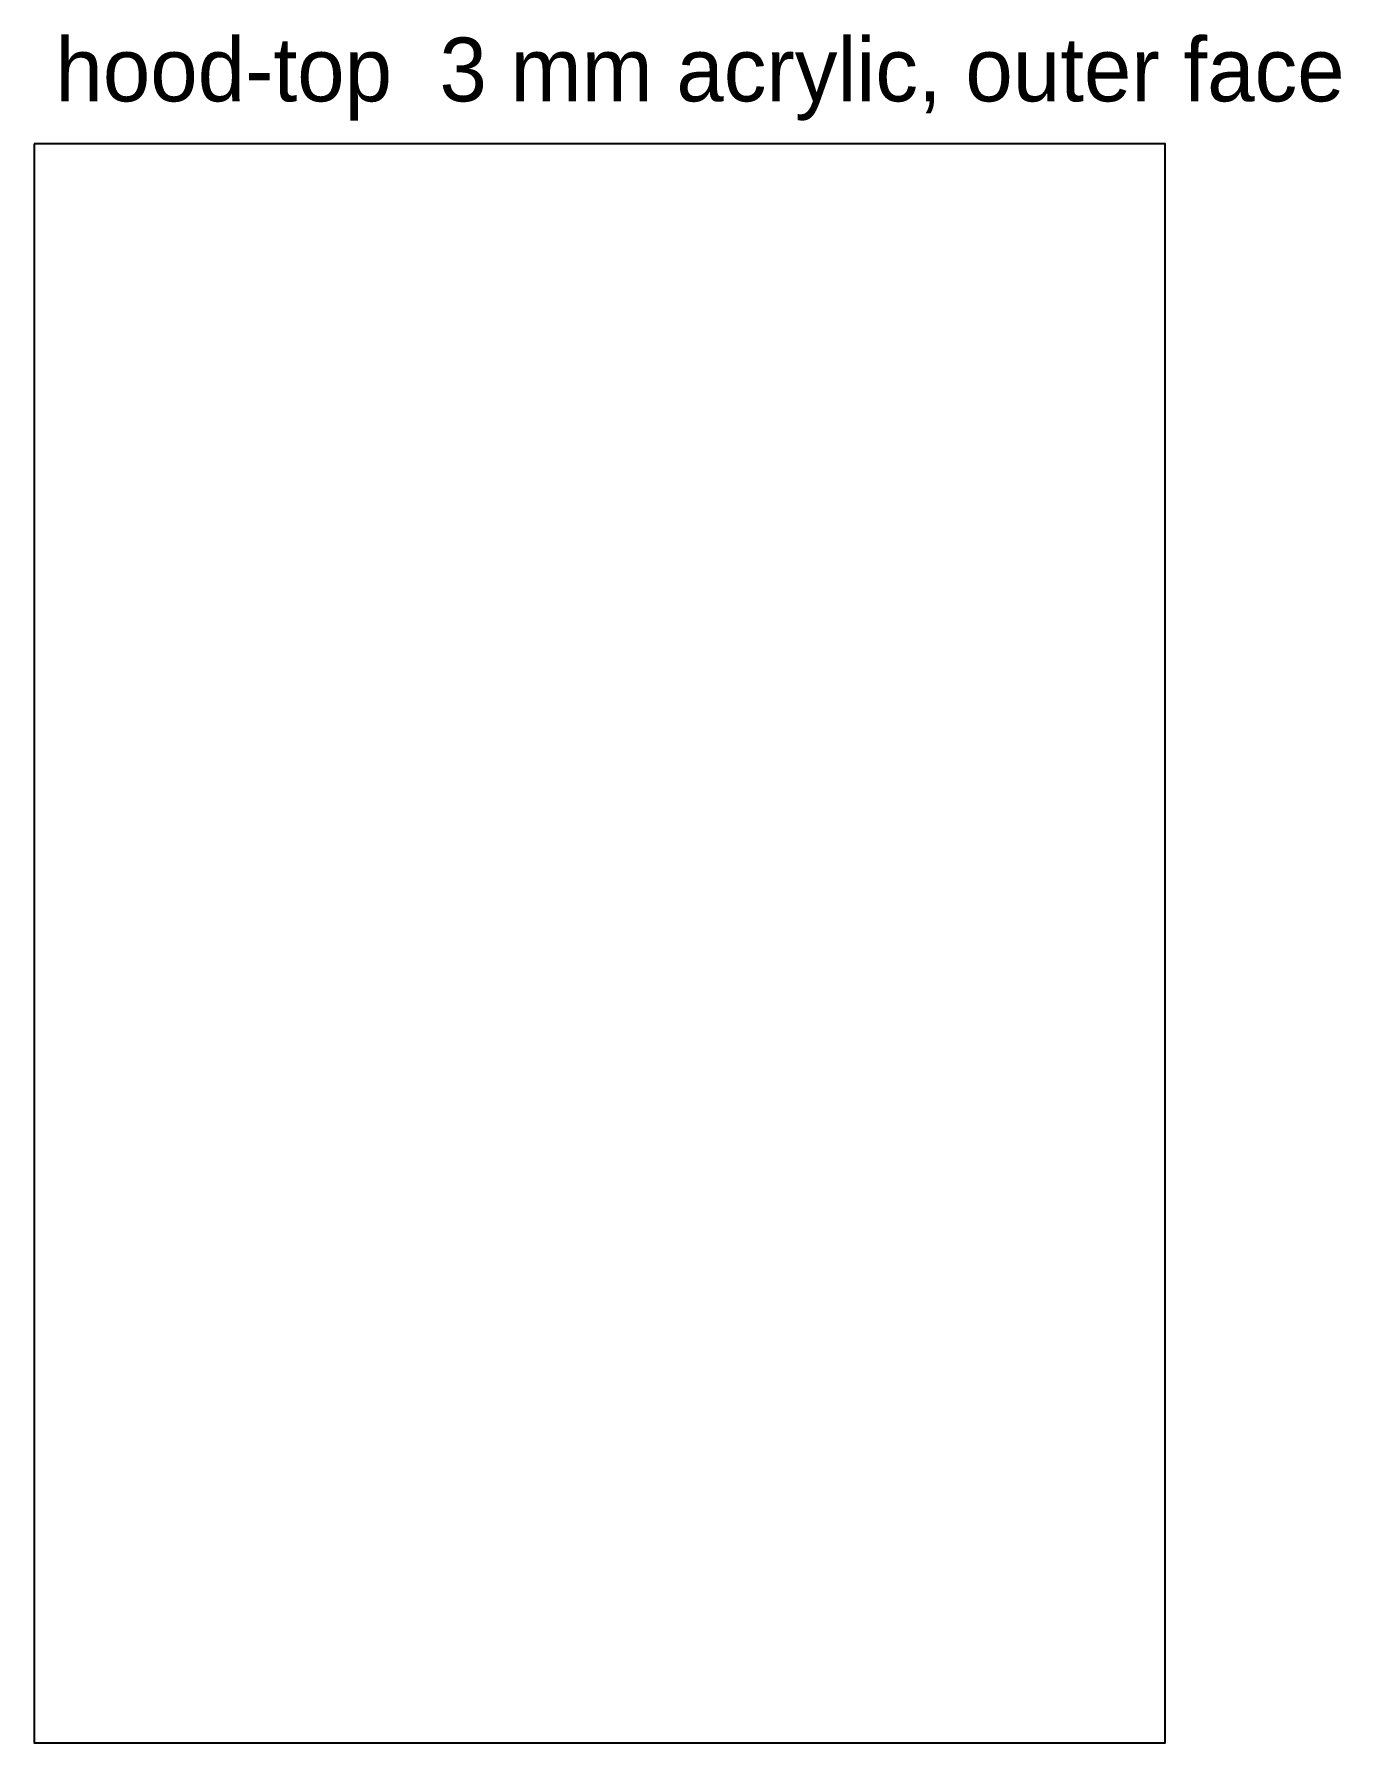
# Model space of a CAD drawing. Header units: millimetres. Extents: x 0 to 123, y 0 to 161.
import ezdxf

# ---------------------------------------------------------------- set-up
doc = ezdxf.new("R2010")
doc.units = ezdxf.units.MM
doc.layers.add('CUT_OUTSIDE', color=1, linetype='Continuous')
doc.layers.add('NOTES', color=7, linetype='Continuous')

msp = doc.modelspace()

# ---------------------------------------------------------------- linework, layer by layer
at = {"layer": 'CUT_OUTSIDE'}
msp.add_lwpolyline([(0, 150.4), (0, 0), (106.4, 0), (106.4, 150.4), (0, 150.4)], close=True, dxfattribs=at)

# ---------------------------------------------------------------- texts
at = {"layer": 'NOTES'}
msp.add_text('hood-top  3 mm acrylic, outer face', height=6, dxfattribs=at).set_placement((2, 154.4))

doc.saveas('drawing.dxf')
